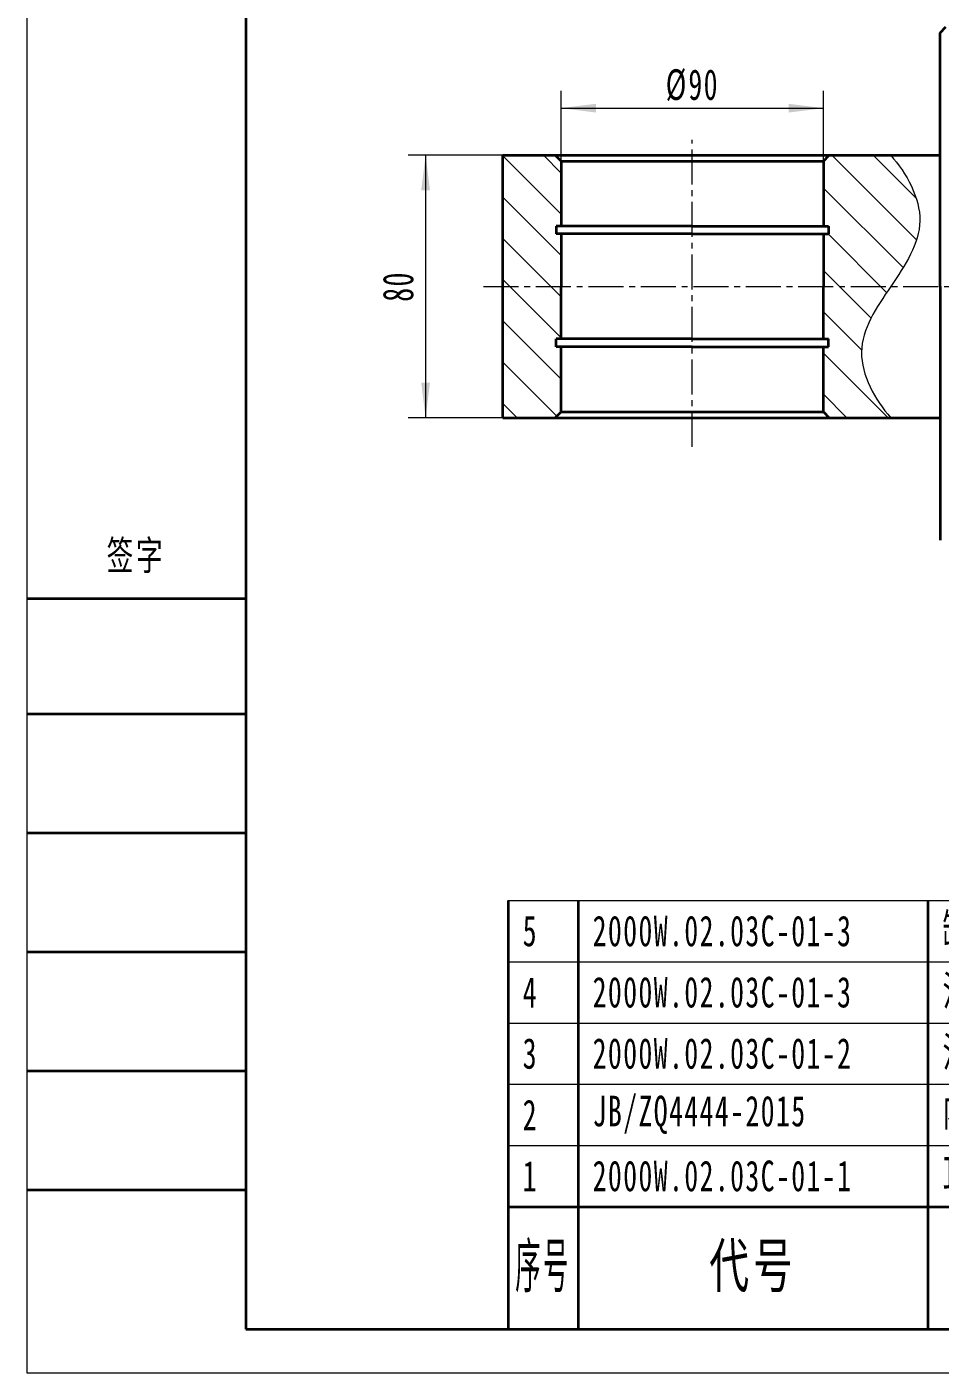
# Model space of a CAD drawing. Header units: millimetres. Extents: x -630 to 630, y -446 to 446.
# Drawn here: x -630.1 to -316.8, y -445.5 to 16.1 of the extents above; entities that cross this region are included whole.
import ezdxf

# ---------------------------------------------------------------- set-up
doc = ezdxf.new("R2010")
doc.units = ezdxf.units.MM
doc.linetypes.add('点画线', pattern=[18, 12, -2, 2, -2])
doc.layers.get('0').update_dxf_attribs({"lineweight": 35})
for name, color, linetype, lineweight in [('EB0', 7, 'Continuous', 35), ('中心线层', 1, '点画线', 18), ('剖面线层', 4, 'Continuous', 18), ('尺寸线层', 3, 'Continuous', 18), ('粗实线层', 7, 'Continuous', 35), ('细实线层', 7, 'Continuous', 18)]:
    doc.layers.add(name, color=color, linetype=linetype, lineweight=lineweight)
doc.styles.add('标准', font='', dxfattribs={"width": 0.667})
doc.styles.get('标准').set_extended_font_data('宋体')
doc.dimstyles.new('GB_尺寸', dxfattribs={"dimscale": 3, "dimtxt": 3.5, "dimasz": 4, "dimexe": 2, "dimexo": 0, "dimtad": 1, "dimdsep": 46, "dimtxsty": '标准', "dimblk": '_CAXARROW', "dimcen": 0, "dimdle": 6, "dimazin": 2, "dimtfac": 0.707107, "dimtdec": 3, "dimtmove": 2, "dimatfit": 3, "dimfxl": 0, "dimfrac": 2, "dimtolj": 1, "dimtzin": 0, "dimarcsym": 0})

# ---------------------------------------------------------------- blocks, each defined once
blk = doc.blocks.new('$CAXA_FRAME_13B17AC1$')
at = {"layer": 'EB0', "linetype": 'Continuous', "lineweight": 35}
for p, q in [((-184.98, 143.5), (-184.98, -143.5)), ((-184.98, -143.5), (205.02, -143.5))]:
    blk.add_line(p, q, dxfattribs=at)
at = {"layer": 'EB0'}
for p, q in [((-210.02, -59.97), (-184.94, -59.97)), ((-210.02, -73.16), (-184.94, -73.16)), ((-210.02, -86.76), (-184.94, -86.76)), ((-210.02, -100.36), (-184.94, -100.36)), ((-210.02, -113.96), (-184.94, -113.96)), ((-210.02, -127.56), (-184.94, -127.56))]:
    blk.add_line(p, q, dxfattribs=at)
at = {"layer": '细实线层', "linetype": 'Continuous', "lineweight": 18}
for p, q in [((-209.98, -148.5), (-209.98, 148.5)), ((210.02, -148.5), (-209.98, -148.5))]:
    blk.add_line(p, q, dxfattribs=at)
at = {"layer": '尺寸线层', "linetype": 'Continuous', "lineweight": 18, "insert": (-200.9, -53.36), "char_height": 3.352, "width": 263.4624, "attachment_point": 1, "line_spacing_factor": 1.194679, "style": '标准'}
blk.add_mtext('\\T1.1;签字', dxfattribs=at)
blk = doc.blocks.new('*X38')
at = {"layer": '尺寸线层', "linetype": 'Continuous'}
for points in [[(-493.29, -27.92), (-491.79, -39.92), (-494.79, -39.92)], [(-493.29, -117.92), (-491.79, -105.92), (-494.79, -105.92)]]:
    blk.add_hatch(color=0, dxfattribs=at).paths.add_polyline_path(points, flags=0)
at = {"layer": '尺寸线层', "color": 0, "linetype": 'Continuous'}
for p, q in [((-466.8, -27.92), (-499.29, -27.92)), ((-493.29, -27.92), (-493.29, -117.92)), ((-466.8, -117.92), (-499.29, -117.92))]:
    blk.add_line(p, q, dxfattribs=at)
at = {"layer": '尺寸线层', "color": 0, "insert": (-502.68, -72.92), "char_height": 10.5, "width": 21, "attachment_point": 5, "rotation": 90, "line_spacing_factor": 1.15057, "style": '标准'}
blk.add_mtext('\\T1.1;80', dxfattribs=at)
blk = doc.blocks.new('_CAXARROW')
blk.add_hatch(color=0).paths.add_polyline_path([(0, 0), (-1, 0.125), (-1, -0.125)], flags=0)
blk = doc.blocks.new('*X48')
at = {"layer": '尺寸线层', "linetype": 'Continuous'}
for points in [[(-446.8, -11.78), (-434.8, -10.28), (-434.8, -13.28)], [(-356.8, -11.78), (-368.8, -10.28), (-368.8, -13.28)]]:
    blk.add_hatch(color=0, dxfattribs=at).paths.add_polyline_path(points, flags=0)
at = {"layer": '尺寸线层', "color": 0, "linetype": 'Continuous'}
for p, q in [((-446.8, -29.92), (-446.8, -5.78)), ((-356.8, -29.92), (-356.8, -5.78)), ((-446.8, -11.78), (-356.8, -11.78))]:
    blk.add_line(p, q, dxfattribs=at)
at = {"layer": '尺寸线层', "color": 0, "insert": (-401.8, -3.92), "char_height": 10.5, "width": 33.3038, "attachment_point": 5, "line_spacing_factor": 1.15057, "style": '标准'}
blk.add_mtext('\\T1.1;%%C90', dxfattribs=at)
blk = doc.blocks.new('$CAXA_BOMTABLE_86AFA1F5$')
at = {"layer": '细实线层', "color": 0, "linetype": 'Continuous', "lineweight": 18}
for p, q in [((-540, 147), (0, 147)), ((-540, 126), (0, 126)), ((-540, 126), (0, 126)), ((-540, 105), (0, 105)), ((-540, 105), (0, 105)), ((-540, 84), (0, 84)), ((-540, 84), (0, 84)), ((-540, 63), (0, 63)), ((-540, 63), (0, 63)), ((-540, 42), (0, 42))]:
    blk.add_line(p, q, dxfattribs=at)
at = {"layer": '细实线层', "color": 0, "linetype": 'Continuous', "lineweight": 35}
for p, q in [((-540, 147), (-540, 126)), ((-516, 147), (-516, 126)), ((-396, 147), (-396, 126)), ((-264, 147), (-264, 126)), ((-240, 147), (-240, 126)), ((-126, 147), (-126, 126)), ((-96, 147), (-96, 126)), ((-60, 147), (-60, 126)), ((0, 147), (0, 126)), ((0, 147), (0, 126)), ((-540, 126), (-540, 105)), ((-516, 126), (-516, 105)), ((-396, 126), (-396, 105)), ((-264, 126), (-264, 105)), ((-240, 126), (-240, 105)), ((-126, 126), (-126, 105)), ((-96, 126), (-96, 105)), ((-60, 126), (-60, 105)), ((0, 126), (0, 105)), ((0, 126), (0, 105)), ((-540, 105), (-540, 84)), ((-516, 105), (-516, 84)), ((-396, 105), (-396, 84)), ((-264, 105), (-264, 84)), ((-240, 105), (-240, 84)), ((-126, 105), (-126, 84)), ((-96, 105), (-96, 84)), ((-60, 105), (-60, 84)), ((0, 105), (0, 84)), ((0, 105), (0, 84)), ((-540, 84), (-540, 63)), ((-516, 84), (-516, 63)), ((-396, 84), (-396, 63)), ((-264, 84), (-264, 63)), ((-240, 84), (-240, 63)), ((-126, 84), (-126, 63)), ((-96, 84), (-96, 63)), ((-60, 84), (-60, 63)), ((0, 84), (0, 63)), ((0, 84), (0, 63)), ((-540, 63), (-540, 42)), ((-516, 63), (-516, 42)), ((-396, 63), (-396, 42)), ((-264, 63), (-264, 42)), ((-240, 63), (-240, 42)), ((-126, 63), (-126, 42)), ((-96, 63), (-96, 42)), ((-60, 63), (-60, 42)), ((0, 63), (0, 42)), ((0, 63), (0, 42)), ((-540, 42), (0, 42)), ((-540, 42), (-540, 0)), ((-516, 42), (-516, 0)), ((-396, 42), (-396, 0)), ((-264, 42), (-264, 0)), ((-240, 42), (-240, 0)), ((-126, 42), (-126, 0)), ((-96, 42), (-96, 21)), ((-60, 42), (-60, 21)), ((0, 42), (0, 0)), ((-126, 21), (-60, 21)), ((-60, 21), (-60, 0)), ((-540, 0), (0, 0))]:
    blk.add_line(p, q, dxfattribs=at)
at = {"layer": '细实线层', "color": 0, "line_spacing_factor": 1.15057, "style": '标准'}
for s, insert, char_height, width, attachment_point in [('\\T1.1;缸筒', (-391.02, 136.5), 10.5, 251.94, 4), ('\\T1.1;27SiMn组焊件', (-235.02, 136.5), 10.5, 215.94, 4), ('\\T1.1;5', (-535.02, 136.5), 10.5, 35.94, 4), ('\\T1.1;2000W.02.03C-01-3', (-511.02, 136.5), 10.5, 227.94, 4), ('\\T1.1;1', (-259.02, 136.5), 10.5, 35.94, 4), ('\\T1.1;4', (-535.02, 115.5), 10.5, 35.94, 4), ('\\T1.1;2000W.02.03C-01-3', (-511.02, 115.5), 10.5, 227.94, 4), ('\\T1.1;油管', (-391.02, 115.5), 10.5, 251.94, 4), ('\\T1.1;2', (-259.02, 115.5), 10.5, 35.94, 4), ('\\T1.1;20光亮管', (-235.02, 115.5), 10.5, 215.94, 4), ('\\T1.1;油口C', (-391.02, 94.5), 10.5, 251.94, 4), ('\\T1.1;3', (-535.02, 94.5), 10.5, 35.94, 4), ('\\T1.1;2000W.02.03C-01-2', (-511.02, 94.5), 10.5, 227.94, 4), ('\\T1.1;1', (-259.02, 94.5), 10.5, 35.94, 4), ('\\T1.1;27SiMn', (-235.02, 94.5), 10.5, 215.94, 4), ('\\T1.1;2', (-535.02, 73.5), 10.5, 35.94, 4), ('\\T1.1;JB/ZQ4444-2015', (-511.02, 73.5), 10.5, 227.94, 4), ('\\T1.1;内六角堵头（M14%X1.5)', (-391.02, 73.5), 10.5, 251.94, 4), ('\\T1.1;2', (-259.02, 73.5), 10.5, 35.94, 4), ('\\T1.1;成品', (-235.02, 73.5), 10.5, 215.94, 4), ('\\T1.1;配组合垫', (-55.02, 73.5), 10.5, 107.94, 4), ('\\T1.1;耳环缸头', (-391.02, 52.5), 10.5, 251.94, 4), ('\\T1.1;1', (-535.02, 52.5), 10.5, 35.94, 4), ('\\T1.1;2000W.02.03C-01-1', (-511.02, 52.5), 10.5, 227.94, 4), ('\\T1.1;1', (-259.02, 52.5), 10.5, 35.94, 4), ('\\T1.1;27SiMn', (-235.02, 52.5), 10.5, 215.94, 4), ('\\T1.1;单件', (-111, 31.5), 10.5, 50.22, 5), ('\\T1.1;总计', (-78, 31.5), 10.5, 61.02, 5), ('\\T1.1;{\\W0.425474;序号}', (-528, 21), 15, 35.64, 5), ('\\T1.1;代号', (-456, 21), 15, 208.44, 5), ('\\T1.1;名称', (-330, 21), 15, 230.04, 5), ('\\T1.1;{\\W0.422936;数量}', (-252, 21), 15, 35.64, 5), ('\\T1.1;材料', (-183, 21), 15, 197.64, 5), ('\\T1.1;备注', (-30, 21), 15, 100.44, 5), ('\\T1.1;重量', (-93, 10.5), 10.5, 115.02, 5)]:
    blk.add_mtext(s, dxfattribs=dict(at, insert=insert, char_height=char_height, width=width, attachment_point=attachment_point))

msp = doc.modelspace()

# ---------------------------------------------------------------- hatches: boundary and pattern name
at = {"layer": '剖面线层'}
h = msp.add_hatch(dxfattribs=at)
h.set_pattern_fill('无图案', color=256, style=0, pattern_type=0)
h.set_pattern_definition([(315, (0, 0), (7.07107, 7.07107), [])])
edge = h.paths.add_edge_path(flags=0)
edge.add_line((-356.804, -72.922), (-356.804, -54.922))
edge.add_line((-356.804, -54.922), (-355.054, -54.922))
edge.add_line((-355.054, -54.922), (-355.054, -52.222))
edge.add_line((-355.054, -52.222), (-356.804, -52.222))
edge.add_line((-356.804, -52.222), (-356.804, -29.922))
edge.add_line((-356.804, -29.922), (-354.804, -27.922))
edge.add_line((-354.804, -27.922), (-333.748, -27.922))
edge.add_spline(control_points=[(-333.748, -27.922), (-328.295, -34.056), (-318.942, -51.007), (-328.812, -65.617), (-333.748, -72.922)], knot_values=[0, 0, 0, 0, 25.0658696, 50.1317392, 50.1317392, 50.1317392, 50.1317392], weights=[1, 1, 1, 1, 1], degree=3, periodic=0)
edge.add_line((-333.748, -72.922), (-356.804, -72.922))
edge = h.paths.add_edge_path(flags=0)
edge.add_line((-356.804, -90.922), (-356.804, -72.922))
edge.add_line((-356.804, -72.922), (-333.748, -72.922))
edge.add_spline(control_points=[(-333.748, -72.922), (-338.683, -80.227), (-348.554, -94.837), (-339.2, -111.788), (-333.748, -117.922)], knot_values=[0, 0, 0, 0, 25.0658696, 50.1317392, 50.1317392, 50.1317392, 50.1317392], weights=[1, 1, 1, 1, 1], degree=3, periodic=0)
edge.add_line((-333.748, -117.922), (-354.804, -117.922))
edge.add_line((-354.804, -117.922), (-356.804, -115.922))
edge.add_line((-356.804, -115.922), (-356.804, -93.622))
edge.add_line((-356.804, -93.622), (-355.054, -93.622))
edge.add_line((-355.054, -93.622), (-355.054, -90.922))
edge.add_line((-355.054, -90.922), (-356.804, -90.922))
h.paths.add_polyline_path([(-466.804, -117.922), (-466.804, -72.922), (-446.804, -72.922), (-446.804, -90.922), (-448.554, -90.922), (-448.554, -93.622), (-446.804, -93.622), (-446.804, -115.922), (-448.804, -117.922)], flags=0)
h.paths.add_polyline_path([(-466.804, -72.922), (-466.804, -27.922), (-448.804, -27.922), (-446.804, -29.922), (-446.804, -52.222), (-448.554, -52.222), (-448.554, -54.922), (-446.804, -54.922), (-446.804, -72.922)], flags=0)

# ---------------------------------------------------------------- linework, layer by layer
at = {"layer": '中心线层'}
for p, q in [((-401.804, -127.935), (-401.804, -22.674)), ((-473.434, -72.922), (198.196, -72.922))]:
    msp.add_line(p, q, dxfattribs=at)
at = {"layer": '粗实线层'}
for p, q in [((-316.804, 14.078), (-314.804, 16.078)), ((-316.804, -72.922), (-316.804, 14.078)), ((-466.804, -27.922), (-316.804, -27.922)), ((-466.804, -117.922), (-466.804, -27.922)), ((-446.804, -29.922), (-448.804, -27.922)), ((-446.804, -29.922), (-446.804, -52.222)), ((-446.804, -29.922), (-356.804, -29.922)), ((-356.804, -29.922), (-354.804, -27.922)), ((-356.804, -29.922), (-356.804, -52.222)), ((-401.804, -52.222), (-448.554, -52.222)), ((-448.554, -52.222), (-448.554, -54.922)), ((-401.804, -54.922), (-448.554, -54.922)), ((-446.804, -54.922), (-446.804, -72.922)), ((-401.804, -52.222), (-355.054, -52.222)), ((-401.804, -54.922), (-355.054, -54.922)), ((-356.804, -54.922), (-356.804, -72.922)), ((-355.054, -52.222), (-355.054, -54.922)), ((-446.804, -90.922), (-446.804, -72.922)), ((-356.804, -90.922), (-356.804, -72.922)), ((-316.804, -72.922), (-316.804, -159.922)), ((-448.554, -93.622), (-448.554, -90.922)), ((-401.804, -90.922), (-448.554, -90.922)), ((-401.804, -90.922), (-355.054, -90.922)), ((-355.054, -93.622), (-355.054, -90.922)), ((-401.804, -93.622), (-448.554, -93.622)), ((-446.804, -115.922), (-446.804, -93.622)), ((-401.804, -93.622), (-355.054, -93.622)), ((-356.804, -115.922), (-356.804, -93.622)), ((-466.804, -117.922), (-316.804, -117.922)), ((-446.804, -115.922), (-448.804, -117.922)), ((-446.804, -115.922), (-356.804, -115.922)), ((-356.804, -115.922), (-354.804, -117.922))]:
    msp.add_line(p, q, dxfattribs=at)
at = {"layer": '细实线层', "lineweight": 18}
msp.add_open_spline([(-333.748, -27.922), (-328.295, -34.056), (-318.942, -51.007), (-333.748, -72.922), (-348.554, -94.837), (-339.2, -111.788), (-333.748, -117.922)], degree=3, dxfattribs=at)

# ---------------------------------------------------------------- block references
at = {"layer": 'EB0', "xscale": 3, "yscale": 3, "zscale": 3}
msp.add_blockref('$CAXA_FRAME_13B17AC1$', (0, 0), dxfattribs=at)
at = {"layer": '细实线层'}
msp.add_blockref('$CAXA_BOMTABLE_86AFA1F5$', (75.026, -430.473), dxfattribs=at)

# ---------------------------------------------------------------- dimensions: what is measured, and where the dimension line sits
at = {"layer": '尺寸线层'}
dim = msp.add_linear_dim(base=(-356.804, -11.782), p1=(-446.804, -29.922), p2=(-356.804, -29.922), dimstyle='GB_尺寸', override={"dimpost": '%%C<>', "dimsah": 1, "dimtfac": 1, "dimtfill": 1, "dimtzin": 0}, dxfattribs=at)
dim.commit()
dim.dimension.update_dxf_attribs({"geometry": '*X48', "text_midpoint": (-401.804, -3.919)})
dim = msp.add_linear_dim(base=(-493.29, -117.922), p1=(-466.804, -27.922), p2=(-466.804, -117.922), angle=270, text='80', dimstyle='GB_尺寸', override={"dimsah": 1, "dimtfac": 1, "dimtfill": 1, "dimtzin": 0}, dxfattribs=at)
dim.commit()
dim.dimension.update_dxf_attribs({"geometry": '*X38', "text_midpoint": (-502.683, -72.922), "dimtype": 160})

doc.saveas('drawing.dxf')
